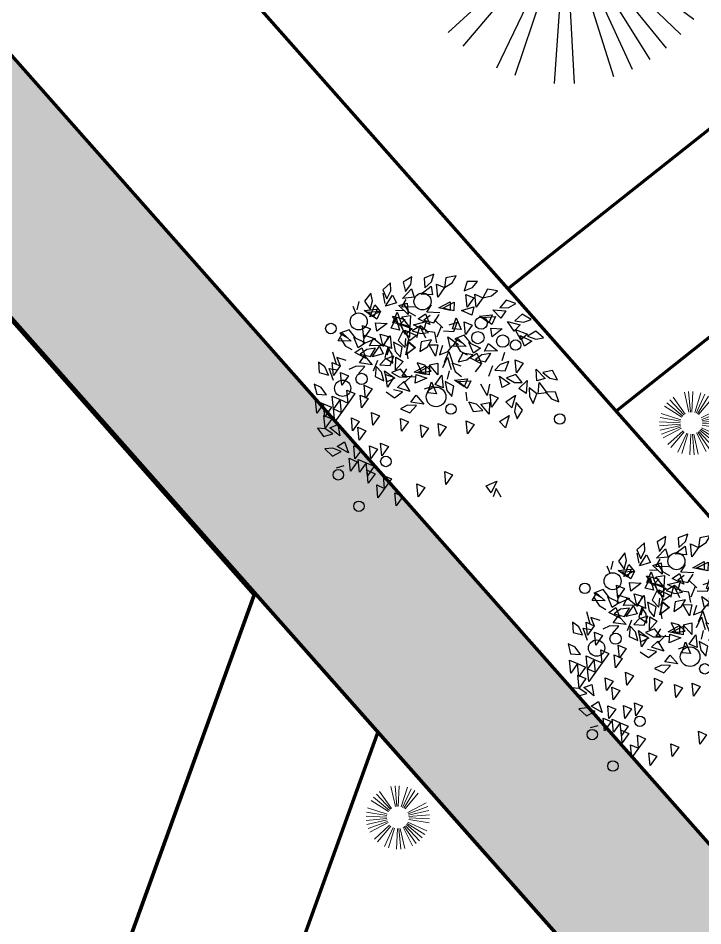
# Model space of a CAD drawing. Header units: millimetres. Extents: x 111 to 1506, y 14 to 566.
# Drawn here: x 247.81 to 254.11, y 120.05 to 128.41 of the extents above; entities that cross this region are included whole.
import ezdxf

# ---------------------------------------------------------------- set-up
doc = ezdxf.new("R2010")
doc.units = ezdxf.units.MM
doc.layers.add('FURN', color=253, linetype='Continuous')
doc.layers.add('G', color=254, linetype='Continuous', lineweight=5)
doc.layers.add('PALMERAS114', color=114, linetype='Continuous', lineweight=5)
doc.styles.add('ATTR', font='romans.shx', dxfattribs={"width": 0.8, "height": 2.52})
pattern_1 = [(22.914772, (797.12783, 1599.99595), (0.097837146, 0.241122153), [0.552, -0.184]), (112.914772, (797.29731, 1600.0676), (0.097837146, 0.241122153), [0.552, -0.184])]

# ---------------------------------------------------------------- blocks, each defined once
blk = doc.blocks.new('EVG7')
for p, q in [((-9.2, 18.3), (-24.1, 54.3)), ((-6.6, 19.1), (-16.7, 56.9)), ((-3.9, 19.7), (-9, 58.4)), ((1.6, 19.7), (6.7, 58.4)), ((4.2, 19.1), (14.4, 56.9)), ((6.9, 18.3), (21.8, 54.3)), ((-17.8, 11.7), (-48.8, 35.4)), ((-16, 13.7), (-43.6, 41.3)), ((-13.8, 15.4), (-37.7, 46.5)), ((-11.6, 17), (-31.2, 50.9)), ((9.3, 17), (28.8, 50.9)), ((15.5, 11.7), (46.4, 35.4)), ((-20.6, 7), (-56.6, 21.9)), ((17, 9.4), (50.8, 28.9)), ((18.2, 7), (54.3, 21.9)), ((-21.6, 4.4), (-59.1, 14.4)), ((19.8, 1.7), (58.3, 6.7)), ((-22.2, -1.1), (-61.2, -1.1)), ((-22.2, -3.8), (-60.7, -8.9)), ((-20.6, -9.1), (-56.6, -24)), ((-19.4, -11.6), (-53.1, -31.1)), ((-17.8, -13.9), (-48.8, -37.6)), ((13.6, -15.9), (41.2, -43.5)), ((15.5, -13.9), (46.4, -37.6)), ((19.3, -6.6), (56.8, -16.6)), ((19.8, -1.1), (58.8, -1.1)), ((19.8, -3.8), (58.3, -8.9)), ((-13.8, -17.6), (-37.7, -48.7)), ((-11.6, -19.2), (-31.2, -53)), ((-9.2, -20.5), (-24.1, -56.5)), ((-6.6, -21.3), (-16.7, -59)), ((-3.9, -21.8), (-9, -60.6)), ((-1.2, -22.1), (-1.2, -61.1)), ((4.2, -21.3), (14.4, -59)), ((6.9, -20.5), (21.8, -56.5)), ((9.3, -19.2), (28.8, -53)), ((11.5, -17.6), (35.3, -48.7))]:
    blk.add_line(p, q)
at = {"style": 'ATTR', "width": 0.8, "flags": 9}
blk.add_attdef('ESTCODE', (0, 0), '', height=0.7, dxfattribs=at)
blk = doc.blocks.new('PLANT')
for p, q in [((-0.382, 1.0627), (-0.4547, 1.0012)), ((-0.382, 0.9901), (-0.382, 1.0627)), ((-0.567, 0.9766), (-0.6275, 0.9031)), ((-0.554, 0.9051), (-0.567, 0.9766)), ((-0.4797, 0.8283), (-0.4179, 0.9298)), ((-0.4547, 1.0012), (-0.4211, 0.9174)), ((-0.4211, 0.9174), (-0.382, 0.9901)), ((-0.4179, 0.9298), (-0.3784, 0.8602)), ((-0.6275, 0.9031), (-0.5794, 0.8266)), ((-0.5829, 0.7592), (-0.5347, 0.8679)), ((-0.5794, 0.8266), (-0.554, 0.9051)), ((-0.5347, 0.8679), (-0.4865, 0.804)), ((-0.3784, 0.8602), (-0.4797, 0.8283)), ((-0.3748, 0.8484), (-0.4008, 0.7619)), ((-0.2797, 0.8512), (-0.3748, 0.8484)), ((-0.3249, 0.7944), (-0.2797, 0.8512)), ((0.6285, 0.9023), (0.5736, 0.8306)), ((-0.4865, 0.804), (-0.5829, 0.7592)), ((-0.4539, 0.7203), (-0.3404, 0.7554)), ((-0.4008, 0.7619), (-0.3249, 0.7944)), ((-0.3404, 0.7554), (-0.3569, 0.6771)), ((-0.1873, 0.7827), (-0.2284, 0.7023)), ((-0.0931, 0.7683), (-0.1873, 0.7827)), ((-0.1479, 0.7205), (-0.0931, 0.7683)), ((0.5847, 0.7357), (0.5092, 0.8105)), ((0.5092, 0.8105), (0.6278, 0.8031)), ((0.5736, 0.8306), (0.6561, 0.8341)), ((0.6278, 0.8031), (0.5847, 0.7357)), ((-0.8761, 0.7125), (-0.9066, 0.6223)), ((-0.8386, 0.6503), (-0.8761, 0.7125)), ((-0.4204, 0.6853), (-0.4666, 0.6021)), ((-0.3569, 0.6771), (-0.4539, 0.7203)), ((-0.3947, 0.6174), (-0.4204, 0.6853)), ((-0.2881, 0.6709), (-0.1701, 0.685)), ((-0.2004, 0.6109), (-0.2881, 0.6709)), ((-0.2284, 0.7023), (-0.1479, 0.7205)), ((-0.1701, 0.685), (-0.2004, 0.6109)), ((-0.0957, 0.6886), (0.0227, 0.6994)), ((-0.0097, 0.6262), (-0.0957, 0.6886)), ((0.0227, 0.6994), (-0.0097, 0.6262)), ((-0.9066, 0.6223), (-0.8346, 0.5679)), ((-0.8346, 0.5679), (-0.8386, 0.6503)), ((-0.814, 0.5036), (-0.8074, 0.6223)), ((-0.8074, 0.6223), (-0.7397, 0.5796)), ((-0.5896, 0.5453), (-0.5878, 0.6254)), ((-0.4844, 0.6008), (-0.5896, 0.5453)), ((-0.5878, 0.6254), (-0.4844, 0.6008)), ((-0.4666, 0.6021), (-0.4055, 0.5355)), ((-0.4055, 0.5355), (-0.3947, 0.6174)), ((-0.9901, 0.5432), (-1.0038, 0.449)), ((-0.9419, 0.4888), (-0.9901, 0.5432)), ((-0.8486, 0.4428), (-0.8507, 0.5617)), ((-0.8507, 0.5617), (-0.7801, 0.5241)), ((-0.7801, 0.5241), (-0.8486, 0.4428)), ((-0.7397, 0.5796), (-0.814, 0.5036)), ((-0.3969, 0.4686), (-0.369, 0.5842)), ((-0.3101, 0.53), (-0.3969, 0.4686)), ((-0.369, 0.5842), (-0.3101, 0.53)), ((-0.2097, 0.4524), (-0.2079, 0.5325)), ((-0.1046, 0.5079), (-0.2097, 0.4524)), ((-0.2079, 0.5325), (-0.1046, 0.5079)), ((-0.1371, 0.4742), (-0.038, 0.5127)), ((-0.038, 0.5127), (-0.0931, 0.4073)), ((-1.0038, 0.449), (-0.9231, 0.4084)), ((-0.9231, 0.4084), (-0.9419, 0.4888)), ((-0.9062, 0.4668), (-0.832, 0.437)), ((-0.8913, 0.3489), (-0.9062, 0.4668)), ((-0.832, 0.437), (-0.8913, 0.3489)), ((-0.5409, 0.4385), (-0.6206, 0.4308)), ((-0.4625, 0.4992), (-0.5528, 0.4981)), ((-0.5528, 0.4981), (-0.4991, 0.4354)), ((-0.4991, 0.4354), (-0.4313, 0.4092)), ((-0.4313, 0.4092), (-0.4625, 0.4992)), ((-0.2942, 0.4098), (-0.1899, 0.4298)), ((-0.1899, 0.4298), (-0.263, 0.3361)), ((-0.0931, 0.4073), (-0.1371, 0.4742)), ((-0.0459, 0.4457), (-0.0763, 0.3689)), ((-0.0028, 0.3663), (-0.0459, 0.4457)), ((0.1015, 0.3394), (0.1032, 0.4194)), ((0.1032, 0.4194), (0.2066, 0.3948)), ((-1.0717, 0.3561), (-1.0682, 0.261)), ((-1.0145, 0.3112), (-1.0717, 0.3561)), ((-0.6369, 0.2617), (-0.6059, 0.3633)), ((-0.6059, 0.3633), (-0.5571, 0.2549)), ((-0.4604, 0.3748), (-0.3542, 0.3757)), ((-0.0763, 0.3689), (-0.0679, 0.2968)), ((-0.0679, 0.2968), (-0.0028, 0.3663)), ((0.2066, 0.3948), (0.1015, 0.3394)), ((0.6066, 0.3313), (0.6084, 0.4113)), ((0.7118, 0.3868), (0.6066, 0.3313)), ((0.6084, 0.4113), (0.7118, 0.3868)), ((-1.0682, 0.261), (-0.9816, 0.2356)), ((-0.9816, 0.2356), (-1.0145, 0.3112)), ((-0.9755, 0.2961), (-0.897, 0.2801)), ((-0.9396, 0.1827), (-0.9755, 0.2961)), ((-0.897, 0.2801), (-0.9396, 0.1827)), ((-0.8095, 0.3291), (-0.7072, 0.2685)), ((-0.7763, 0.2281), (-0.8095, 0.3291)), ((-0.7072, 0.2685), (-0.7763, 0.2281)), ((-0.5571, 0.2549), (-0.6369, 0.2617)), ((-0.469, 0.3005), (-0.5581, 0.3157)), ((-0.5581, 0.3157), (-0.5165, 0.2444)), ((-0.5154, 0.1972), (-0.4394, 0.2715)), ((-0.4546, 0.2064), (-0.469, 0.3005)), ((-0.4394, 0.2715), (-0.4487, 0.1529)), ((-0.4363, 0.2722), (-0.3496, 0.2467)), ((-0.0753, 0.2797), (-0.1444, 0.2393)), ((-0.8397, 0.0889), (-0.8954, 0.1939)), ((-0.8954, 0.1939), (-0.8154, 0.1923)), ((-0.8907, 0.2291), (-0.8108, 0.2247)), ((-0.8387, 0.1222), (-0.8907, 0.2291)), ((-0.8154, 0.1923), (-0.8397, 0.0889)), ((-0.8108, 0.2247), (-0.8387, 0.1222)), ((-0.5777, 0.091), (-0.5699, 0.2096)), ((-0.5699, 0.2096), (-0.5026, 0.1662)), ((-0.5165, 0.2444), (-0.4546, 0.2064)), ((-0.4487, 0.1529), (-0.5154, 0.1972)), ((-0.4863, 0.1686), (-0.4658, 0.0756)), ((-0.422, 0.1347), (-0.4863, 0.1686)), ((-0.2634, 0.2051), (-0.1834, 0.2035)), ((-0.2077, 0.1001), (-0.2634, 0.2051)), ((-0.2068, 0.1334), (-0.2588, 0.2403)), ((-0.2588, 0.2403), (-0.1789, 0.2359)), ((-0.1834, 0.2035), (-0.2077, 0.1001)), ((-0.1789, 0.2359), (-0.2068, 0.1334)), ((0.2187, 0.1092), (0.2204, 0.1892)), ((0.2204, 0.1892), (0.3238, 0.1646)), ((0.8087, 0.1375), (0.8104, 0.2175)), ((0.9138, 0.1929), (0.8087, 0.1375)), ((0.8104, 0.2175), (0.9138, 0.1929)), ((-1.054, 0.1235), (-1.1183, 0.1574)), ((-1.1183, 0.1574), (-1.0978, 0.0644)), ((-1.0079, 0.055), (-1.054, 0.1235)), ((-0.577, 0.1095), (-0.6232, 0.0263)), ((-0.5026, 0.1662), (-0.5777, 0.091)), ((-0.4743, 0.0473), (-0.4649, 0.1194)), ((-0.376, 0.0662), (-0.422, 0.1347)), ((-0.3504, 0.1085), (-0.3441, 0.0184)), ((-0.2846, 0.0756), (-0.2624, 0.1448)), ((-0.1517, 0.1134), (-0.1617, 0.0237)), ((-0.0586, 0.1333), (-0.1517, 0.1134)), ((-0.0929, 0.0692), (-0.0586, 0.1333)), ((0.3238, 0.1646), (0.2187, 0.1092)), ((-1.0978, 0.0644), (-1.0079, 0.055)), ((-1.0097, -0.025), (-1.0079, 0.055)), ((-0.9046, 0.0305), (-1.0097, -0.025)), ((-1.0079, 0.055), (-0.9046, 0.0305)), ((-0.8997, 0.0097), (-0.8207, 0.0226)), ((-0.826, -0.0835), (-0.8997, 0.0097)), ((-0.8207, 0.0226), (-0.826, -0.0835)), ((-0.7391, -0.02), (-0.7374, 0.06)), ((-0.634, 0.0354), (-0.7391, -0.02)), ((-0.7374, 0.06), (-0.634, 0.0354)), ((-0.6232, 0.0263), (-0.5621, -0.0403)), ((-0.5721, -0.017), (-0.5345, 0.0824)), ((-0.5621, -0.0403), (-0.5512, 0.0416)), ((-0.5534, -0.1072), (-0.5256, 0.0084)), ((-0.5345, 0.0824), (-0.493, -0.029)), ((-0.5225, -0.0197), (-0.4743, 0.0473)), ((-0.4658, 0.0756), (-0.376, 0.0662)), ((-0.4323, -0.0497), (-0.3428, 0.0286)), ((-0.379, -0.0394), (-0.2853, 0.0337)), ((-0.3441, 0.0184), (-0.2846, 0.0756)), ((-0.2677, 0.0209), (-0.1887, 0.0338)), ((-0.2065, -0.0268), (-0.1011, 0.0281)), ((-0.1617, 0.0237), (-0.0929, 0.0692)), ((-0.1011, 0.0281), (-0.1032, -0.0519)), ((0.2914, -0.0362), (0.2932, 0.0438)), ((0.3965, 0.0193), (0.2914, -0.0362)), ((0.2932, 0.0438), (0.3965, 0.0193)), ((0.9622, -0.02), (0.964, 0.06)), ((1.0674, 0.0354), (0.9622, -0.02)), ((0.964, 0.06), (1.0674, 0.0354)), ((-1.059, -0.0682), (-1.1283, -0.0464)), ((-1.1283, -0.0464), (-1.0914, -0.1342)), ((-1.0014, -0.1273), (-1.059, -0.0682)), ((-0.9776, -0.1008), (-0.9758, -0.0208)), ((-0.8724, -0.0453), (-0.9776, -0.1008)), ((-0.9758, -0.0208), (-0.8724, -0.0453)), ((-0.7438, -0.1033), (-0.6609, -0.0182)), ((-0.619, -0.0766), (-0.7094, -0.0777)), ((-0.7094, -0.0777), (-0.6557, -0.1404)), ((-0.6609, -0.0182), (-0.6379, -0.0949)), ((-0.5879, -0.1666), (-0.619, -0.0766)), ((-0.493, -0.029), (-0.5721, -0.017)), ((-0.4667, -0.0458), (-0.5534, -0.1072)), ((-0.4271, -0.057), (-0.4964, -0.0353)), ((-0.3261, -0.0497), (-0.4323, -0.0497)), ((-0.3694, -0.1161), (-0.4271, -0.057)), ((-0.2729, -0.0454), (-0.379, -0.0394)), ((-0.2937, -0.1016), (-0.1946, -0.0631)), ((-0.1946, -0.0631), (-0.2497, -0.1684)), ((-0.1032, -0.0519), (-0.2065, -0.0268)), ((-0.1119, -0.0921), (-0.0289, -0.007)), ((-0.0774, -0.0665), (-0.0237, -0.1292)), ((-0.0289, -0.007), (-0.006, -0.0837)), ((0.0549, -0.1756), (0.1036, -0.0812)), ((0.1036, -0.0812), (0.1321, -0.1966)), ((-1.0914, -0.1342), (-1.0014, -0.1273)), ((-0.8707, -0.1722), (-0.7953, -0.1454)), ((-0.7953, -0.1454), (-0.7814, -0.2507)), ((-0.6379, -0.0949), (-0.7438, -0.1033)), ((-0.4595, -0.123), (-0.3694, -0.1161)), ((-0.4508, -0.1659), (-0.3465, -0.146)), ((-0.4196, -0.2397), (-0.4508, -0.1659)), ((-0.3465, -0.146), (-0.4196, -0.2397)), ((-0.2497, -0.1684), (-0.2937, -0.1016)), ((-0.2388, -0.161), (-0.1634, -0.1342)), ((-0.1495, -0.2395), (-0.2388, -0.161)), ((-0.2025, -0.1301), (-0.2329, -0.2068)), ((-0.1594, -0.2095), (-0.2025, -0.1301)), ((-0.1634, -0.1342), (-0.1495, -0.2395)), ((-0.1294, -0.1429), (-0.0448, -0.2265)), ((-0.1216, -0.2489), (-0.1294, -0.1429)), ((-0.006, -0.0837), (-0.1119, -0.0921)), ((0.227, -0.1676), (0.1421, -0.1366)), ((0.1421, -0.1366), (0.1701, -0.2143)), ((0.3076, -0.23), (0.3093, -0.15)), ((0.3093, -0.15), (0.4127, -0.1746)), ((0.8531, -0.1775), (0.8549, -0.0975)), ((0.9583, -0.1221), (0.8531, -0.1775)), ((0.8549, -0.0975), (0.9583, -0.1221)), ((0.9565, -0.2021), (0.9583, -0.1221)), ((1.0617, -0.1466), (0.9565, -0.2021)), ((0.9583, -0.1221), (1.0617, -0.1466)), ((-1.0294, -0.2577), (-1.1016, -0.2488)), ((-1.1016, -0.2488), (-1.0494, -0.3285)), ((-0.7814, -0.2507), (-0.8707, -0.1722)), ((-0.8604, -0.2099), (-0.7861, -0.1801)), ((-0.7682, -0.2849), (-0.8604, -0.2099)), ((-0.7861, -0.1801), (-0.7682, -0.2849)), ((-0.652, -0.2791), (-0.6116, -0.1808)), ((-0.617, -0.201), (-0.5108, -0.2001)), ((-0.4649, -0.1825), (-0.545, -0.2341)), ((-0.545, -0.2341), (-0.5225, -0.3216)), ((-0.4696, -0.2376), (-0.4175, -0.3173)), ((-0.3975, -0.2465), (-0.4696, -0.2376)), ((-0.3302, -0.2943), (-0.3975, -0.2465)), ((-0.2329, -0.2068), (-0.2245, -0.279)), ((-0.2285, -0.1987), (-0.1541, -0.1689)), ((-0.1362, -0.2737), (-0.2285, -0.1987)), ((-0.2245, -0.279), (-0.1594, -0.2095)), ((-0.1541, -0.1689), (-0.1362, -0.2737)), ((-0.0448, -0.2265), (-0.1216, -0.2489)), ((-0.0971, -0.2479), (-0.0587, -0.3604)), ((-0.0202, -0.3279), (0.0447, -0.2438)), ((0.0447, -0.2438), (0.052, -0.3625)), ((0.1321, -0.1966), (0.0549, -0.1756)), ((0.1701, -0.2143), (0.2242, -0.2628)), ((0.2242, -0.2628), (0.227, -0.1676)), ((0.4127, -0.1746), (0.3076, -0.23)), ((0.5864, -0.3148), (0.5882, -0.2348)), ((0.5882, -0.2348), (0.6916, -0.2594)), ((-1.0494, -0.3285), (-0.9621, -0.3055)), ((-0.9621, -0.3055), (-1.0294, -0.2577)), ((-0.9639, -0.3855), (-0.9621, -0.3055)), ((-0.8587, -0.33), (-0.9639, -0.3855)), ((-0.9621, -0.3055), (-0.8587, -0.33)), ((-0.7291, -0.259), (-0.6907, -0.3715)), ((-0.6256, -0.2752), (-0.7146, -0.26)), ((-0.6731, -0.3314), (-0.6112, -0.3694)), ((-0.672, -0.3786), (-0.596, -0.3043)), ((-0.6112, -0.3694), (-0.6256, -0.2752)), ((-0.596, -0.3043), (-0.6053, -0.4228)), ((-0.5238, -0.2881), (-0.5543, -0.3783)), ((-0.5465, -0.3846), (-0.4674, -0.2959)), ((-0.4863, -0.3503), (-0.5238, -0.2881)), ((-0.4175, -0.3173), (-0.3302, -0.2943)), ((-0.0681, -0.3153), (-0.1143, -0.3986)), ((-0.0045, -0.3236), (-0.1016, -0.2804)), ((-0.0423, -0.3833), (-0.0681, -0.3153)), ((0.052, -0.3625), (-0.0202, -0.3279)), ((0.0726, -0.3053), (0.0862, -0.3867)), ((0.1505, -0.351), (0.0726, -0.3053)), ((0.6916, -0.2594), (0.5864, -0.3148)), ((0.647, -0.3996), (0.6488, -0.3196)), ((0.6488, -0.3196), (0.7522, -0.3442)), ((0.8046, -0.3673), (0.8064, -0.2873)), ((0.9098, -0.3119), (0.8046, -0.3673)), ((0.8064, -0.2873), (0.9098, -0.3119)), ((0.8653, -0.335), (0.867, -0.255)), ((0.9704, -0.2796), (0.8653, -0.335)), ((0.867, -0.255), (0.9704, -0.2796)), ((-0.9269, -0.4243), (-0.8576, -0.3843)), ((-0.8576, -0.3843), (-0.825, -0.4854)), ((-0.6907, -0.3715), (-0.7695, -0.3573)), ((-0.6053, -0.4228), (-0.672, -0.3786)), ((-0.6079, -0.3467), (-0.5285, -0.336)), ((-0.5367, -0.4419), (-0.6079, -0.3467)), ((-0.5543, -0.3783), (-0.4822, -0.4328)), ((-0.4411, -0.3715), (-0.5465, -0.3846)), ((-0.5285, -0.336), (-0.5367, -0.4419)), ((-0.4822, -0.4328), (-0.4863, -0.3503)), ((-0.4616, -0.497), (-0.4551, -0.3783)), ((-0.4551, -0.3783), (-0.3874, -0.421)), ((-0.3743, -0.4231), (-0.3489, -0.3472)), ((-0.2574, -0.4014), (-0.3743, -0.4231)), ((-0.3711, -0.4245), (-0.3459, -0.3485)), ((-0.2543, -0.4024), (-0.3711, -0.4245)), ((-0.3489, -0.3472), (-0.2574, -0.4014)), ((-0.3459, -0.3485), (-0.2543, -0.4024)), ((-0.295, -0.4131), (-0.2257, -0.3731)), ((-0.1998, -0.4823), (-0.1885, -0.4031)), ((-0.1885, -0.4031), (-0.0888, -0.4399)), ((-0.0587, -0.3604), (-0.1375, -0.3462)), ((-0.1143, -0.3986), (-0.0532, -0.4651)), ((-0.0532, -0.4651), (-0.0423, -0.3833)), ((-0.0445, -0.532), (-0.0167, -0.4165)), ((-0.0167, -0.4165), (0.0422, -0.4706)), ((0.1307, -0.4442), (0.1505, -0.351)), ((0.3561, -0.4966), (0.3578, -0.4165)), ((0.3578, -0.4165), (0.4612, -0.4411)), ((0.7522, -0.3442), (0.647, -0.3996)), ((0.8029, -0.4474), (0.8046, -0.3673)), ((0.908, -0.3919), (0.8029, -0.4474)), ((0.8046, -0.3673), (0.908, -0.3919)), ((-0.9662, -0.4388), (-1.0388, -0.443)), ((-1.0388, -0.443), (-0.9732, -0.512)), ((-0.9732, -0.512), (-0.8914, -0.4736)), ((-0.8914, -0.4736), (-0.9662, -0.4388)), ((-0.825, -0.4854), (-0.9269, -0.4243)), ((-0.6911, -0.4934), (-0.6496, -0.6048)), ((-0.6309, -0.5285), (-0.6215, -0.4564)), ((-0.6052, -0.5005), (-0.505, -0.4651)), ((-0.5634, -0.5687), (-0.6052, -0.5005)), ((-0.505, -0.4651), (-0.5634, -0.5687)), ((-0.419, -0.431), (-0.507, -0.4673)), ((-0.507, -0.4673), (-0.5007, -0.5574)), ((-0.5007, -0.5574), (-0.4412, -0.5002)), ((-0.4984, -0.4389), (-0.4277, -0.4766)), ((-0.4962, -0.5578), (-0.4984, -0.4389)), ((-0.4277, -0.4766), (-0.4962, -0.5578)), ((-0.3874, -0.421), (-0.4616, -0.497)), ((-0.4412, -0.5002), (-0.419, -0.431)), ((-0.3343, -0.4276), (-0.4068, -0.4318)), ((-0.315, -0.4366), (-0.3942, -0.46)), ((-0.3509, -0.5195), (-0.315, -0.4366)), ((-0.3083, -0.4624), (-0.3183, -0.5521)), ((-0.2152, -0.4425), (-0.3083, -0.4624)), ((-0.2495, -0.5065), (-0.2152, -0.4425)), ((-0.1391, -0.4849), (-0.2127, -0.5222)), ((-0.0888, -0.4399), (-0.1998, -0.4823)), ((-0.1594, -0.5729), (-0.1391, -0.4849)), ((0.0422, -0.4706), (-0.0445, -0.532)), ((0.0427, -0.5007), (-0.023, -0.5507)), ((-0.0176, -0.5091), (-0.0206, -0.4291)), ((-0.0206, -0.4291), (0.084, -0.4474)), ((0.084, -0.4474), (-0.0176, -0.5091)), ((0.0385, -0.5909), (0.0427, -0.5007)), ((0.4612, -0.4411), (0.3561, -0.4966)), ((0.5298, -0.5612), (0.5316, -0.4812)), ((0.5316, -0.4812), (0.635, -0.5057)), ((0.7036, -0.5329), (0.7054, -0.4529)), ((0.8088, -0.4775), (0.7036, -0.5329)), ((0.7054, -0.4529), (0.8088, -0.4775)), ((0.8248, -0.5289), (0.8266, -0.4488)), ((0.93, -0.4734), (0.8248, -0.5289)), ((0.8266, -0.4488), (0.93, -0.4734)), ((-0.8354, -0.5842), (-0.7744, -0.5324)), ((-0.7241, -0.626), (-0.8354, -0.5842)), ((-0.7744, -0.5324), (-0.7241, -0.626)), ((-0.701, -0.5709), (-0.6065, -0.5224)), ((-0.6504, -0.6328), (-0.701, -0.5709)), ((-0.6791, -0.5955), (-0.6309, -0.5285)), ((-0.6065, -0.5224), (-0.6504, -0.6328)), ((-0.624, -0.5698), (-0.5976, -0.6454)), ((-0.5889, -0.6255), (-0.4994, -0.5472)), ((-0.539, -0.6518), (-0.5539, -0.5338)), ((-0.5539, -0.5338), (-0.4796, -0.5636)), ((-0.4796, -0.5636), (-0.539, -0.6518)), ((-0.5356, -0.6152), (-0.4418, -0.5421)), ((-0.4994, -0.5472), (-0.4827, -0.6255)), ((-0.4457, -0.5112), (-0.3509, -0.5195)), ((-0.4418, -0.5421), (-0.4295, -0.6212)), ((-0.3631, -0.6026), (-0.2577, -0.5476)), ((-0.3183, -0.5521), (-0.2495, -0.5065)), ((-0.1886, -0.5622), (-0.2682, -0.5699)), ((-0.2577, -0.5476), (-0.2598, -0.6277)), ((-0.2127, -0.5222), (-0.2542, -0.5818)), ((-0.2542, -0.5818), (-0.1594, -0.5729)), ((-0.1101, -0.5015), (-0.2004, -0.5025)), ((-0.2004, -0.5025), (-0.1468, -0.5652)), ((-0.1468, -0.5652), (-0.079, -0.5914)), ((-0.079, -0.5914), (-0.1101, -0.5015)), ((-0.023, -0.5507), (-0.0531, -0.6168)), ((0.15, -0.6541), (0.1517, -0.574)), ((0.1517, -0.574), (0.2551, -0.5986)), ((0.2477, -0.6545), (0.2495, -0.5744)), ((0.2495, -0.5744), (0.3529, -0.599)), ((0.4733, -0.65), (0.475, -0.57)), ((0.475, -0.57), (0.5784, -0.5946)), ((0.635, -0.5057), (0.5298, -0.5612)), ((0.7006, -0.6264), (0.7796, -0.5553)), ((0.7796, -0.5553), (0.7654, -0.6734)), ((0.9083, -0.5488), (0.9528, -0.6063)), ((-0.8715, -0.6055), (-0.9421, -0.6227)), ((-0.9421, -0.6227), (-0.8651, -0.6788)), ((-0.7916, -0.6264), (-0.8715, -0.6055)), ((-0.8651, -0.6788), (-0.7916, -0.6264)), ((-0.6496, -0.6048), (-0.7287, -0.5928)), ((-0.7166, -0.725), (-0.666, -0.6631)), ((-0.666, -0.6631), (-0.5996, -0.7461)), ((-0.4827, -0.6255), (-0.5889, -0.6255)), ((-0.4295, -0.6212), (-0.5356, -0.6152)), ((-0.2598, -0.6277), (-0.3631, -0.6026)), ((-0.3422, -0.695), (-0.3514, -0.6154)), ((-0.3514, -0.6154), (-0.2456, -0.6257)), ((-0.2456, -0.6257), (-0.3422, -0.695)), ((-0.2845, -0.7389), (-0.2536, -0.6373)), ((-0.2536, -0.6373), (-0.2048, -0.7457)), ((-0.2369, -0.6585), (-0.1835, -0.5988)), ((-0.1209, -0.6846), (-0.2369, -0.6585)), ((-0.1835, -0.5988), (-0.1209, -0.6846)), ((-0.1081, -0.6258), (-0.0018, -0.625)), ((-0.1017, -0.7514), (-0.0529, -0.657)), ((-0.0531, -0.6168), (0.0385, -0.5909)), ((-0.0529, -0.657), (-0.0245, -0.7724)), ((0.2551, -0.5986), (0.15, -0.6541)), ((0.3529, -0.599), (0.2477, -0.6545)), ((0.5784, -0.5946), (0.4733, -0.65)), ((0.7654, -0.6734), (0.7006, -0.6264)), ((0.796, -0.6208), (0.7946, -0.7033)), ((0.8643, -0.6798), (0.796, -0.6208)), ((-0.5996, -0.7461), (-0.7166, -0.725)), ((-0.424, -0.7725), (-0.4572, -0.6716)), ((-0.4572, -0.6716), (-0.3549, -0.7321)), ((-0.3549, -0.7321), (-0.424, -0.7725)), ((-0.2782, -0.8247), (-0.286, -0.7187)), ((-0.286, -0.7187), (-0.2014, -0.8022)), ((-0.2048, -0.7457), (-0.2845, -0.7389)), ((-0.2057, -0.6849), (-0.1642, -0.7562)), ((-0.1167, -0.7001), (-0.2057, -0.6849)), ((-0.1631, -0.8034), (-0.0871, -0.7292)), ((-0.1023, -0.7942), (-0.1167, -0.7001)), ((-0.0245, -0.7724), (-0.1017, -0.7514)), ((-0.0871, -0.7292), (-0.0964, -0.8477)), ((0.0704, -0.7434), (-0.0145, -0.7124)), ((-0.0145, -0.7124), (0.0135, -0.7901)), ((0.251, -0.7833), (0.2528, -0.7033)), ((0.3561, -0.7278), (0.251, -0.7833)), ((0.2528, -0.7033), (0.3561, -0.7278)), ((0.3544, -0.8079), (0.3561, -0.7278)), ((0.3561, -0.7278), (0.4595, -0.7524)), ((0.5764, -0.7422), (0.6669, -0.6866)), ((0.6317, -0.8001), (0.5764, -0.7422)), ((0.6669, -0.6866), (0.6317, -0.8001)), ((0.7946, -0.7033), (0.8281, -0.7679)), ((0.8281, -0.7679), (0.8643, -0.6798)), ((-0.7483, -0.7525), (-0.8146, -0.7821)), ((-0.8146, -0.7821), (-0.7288, -0.8234)), ((-0.6659, -0.7586), (-0.7483, -0.7525)), ((-0.7288, -0.8234), (-0.6659, -0.7586)), ((-0.6215, -0.7583), (-0.7016, -0.8098)), ((-0.5744, -0.8422), (-0.5357, -0.7721)), ((-0.5431, -0.8067), (-0.463, -0.8083)), ((-0.4873, -0.9117), (-0.5431, -0.8067)), ((-0.4864, -0.8784), (-0.5384, -0.7715)), ((-0.5384, -0.7715), (-0.4585, -0.7759)), ((-0.5357, -0.7721), (-0.4556, -0.8418)), ((-0.463, -0.8083), (-0.4873, -0.9117)), ((-0.4585, -0.7759), (-0.4864, -0.8784)), ((-0.3552, -0.8762), (-0.3534, -0.7961)), ((-0.2501, -0.8207), (-0.3552, -0.8762)), ((-0.3534, -0.7961), (-0.2501, -0.8207)), ((-0.2014, -0.8022), (-0.2782, -0.8247)), ((-0.2253, -0.9096), (-0.2176, -0.791)), ((-0.1503, -0.8344), (-0.2253, -0.9096)), ((-0.2176, -0.791), (-0.1503, -0.8344)), ((-0.1642, -0.7562), (-0.1023, -0.7942)), ((-0.0964, -0.8477), (-0.1631, -0.8034)), ((0.0135, -0.7901), (0.0676, -0.8386)), ((0.1217, -0.9004), (0.1234, -0.8204)), ((0.1234, -0.8204), (0.2268, -0.8449)), ((0.3526, -0.8879), (0.3544, -0.8079)), ((0.4577, -0.8324), (0.3526, -0.8879)), ((0.4595, -0.7524), (0.3544, -0.8079)), ((0.3544, -0.8079), (0.4577, -0.8324)), ((0.4577, -0.8324), (0.4595, -0.7524)), ((0.5629, -0.777), (0.4577, -0.8324)), ((0.4595, -0.7524), (0.5629, -0.777)), ((0.546, -0.8923), (0.5478, -0.8123)), ((0.5478, -0.8123), (0.6511, -0.8369)), ((0.6712, -0.7539), (0.6551, -0.8349)), ((0.6551, -0.8349), (0.6763, -0.9044)), ((0.7279, -0.8243), (0.6712, -0.7539)), ((0.6763, -0.9044), (0.7279, -0.8243)), ((-0.6006, -0.8749), (-0.6605, -0.916)), ((-0.6605, -0.916), (-0.5687, -0.9412)), ((-0.5185, -0.8661), (-0.6006, -0.8749)), ((-0.4556, -0.8418), (-0.5744, -0.8422)), ((-0.5687, -0.9412), (-0.5185, -0.8661)), ((-0.2246, -0.8911), (-0.2709, -0.9744)), ((-0.2198, -1.0176), (-0.1822, -0.9183)), ((-0.1822, -0.9183), (-0.1407, -1.0297)), ((-0.122, -0.9533), (-0.1126, -0.8813)), ((0.0019, -0.8922), (0.0082, -0.9823)), ((0.2268, -0.8449), (0.1217, -0.9004)), ((0.449, -0.9367), (0.4508, -0.8567)), ((0.5542, -0.8813), (0.449, -0.9367)), ((0.4508, -0.8567), (0.5542, -0.8813)), ((0.6511, -0.8369), (0.546, -0.8923)), ((-0.5473, -0.9909), (-0.4683, -0.9781)), ((-0.4333, -0.9687), (-0.4849, -1.0199)), ((-0.2709, -0.9744), (-0.2098, -1.0409)), ((-0.2098, -1.0409), (-0.1989, -0.9591)), ((-0.1702, -1.0203), (-0.122, -0.9533)), ((-0.0267, -1.04), (0.0671, -0.967)), ((0.0082, -0.9823), (0.0677, -0.9251)), ((0.0659, -1.0051), (0.0677, -0.9251)), ((0.1711, -0.9496), (0.0659, -1.0051)), ((0.0677, -0.9251), (0.1711, -0.9496)), ((0.1274, -1.0114), (0.11, -0.9333)), ((0.2163, -0.9324), (0.1274, -1.0114)), ((0.1852, -0.9923), (0.1295, -1.0533)), ((0.1973, -1.0818), (0.1852, -0.9923)), ((0.3607, -0.9428), (0.317, -1.0128)), ((0.3888, -1.0286), (0.3607, -0.9428)), ((0.4472, -1.0168), (0.449, -0.9367)), ((0.5524, -0.9613), (0.4472, -1.0168)), ((0.449, -0.9367), (0.5524, -0.9613)), ((-0.1407, -1.0297), (-0.2198, -1.0176)), ((0.1295, -1.0533), (0.1118, -1.1238)), ((0.1118, -1.1238), (0.1973, -1.0818)), ((0.317, -1.0128), (0.3123, -1.0853)), ((0.3123, -1.0853), (0.3888, -1.0286))]:
    blk.add_line(p, q)
for centre, radius in [((-0.2396, 1.1316), 0.0481), ((-0.7175, 0.4981), 0.0481), ((-0.7064, 0.3751), 0.057), ((-0.7846, 0.1292), 0.0562), ((-0.6504, 0.1515), 0.0562), ((0.0523, 0.1682), 0.0481), ((0, 0), 0.0904), ((0.7245, -0.2049), 0.0481), ((1.1997, -0.2795), 0.0481), ((-0.7679, -0.4466), 0.0783), ((1.0028, -0.5645), 0.0481), ((0.1046, -0.6982), 0.0516), ((0.25, -0.8267), 0.075), ((-0.3764, -0.9218), 0.0783), ((-0.2192, -1.1344), 0.0481)]:
    blk.add_circle(centre, radius)

msp = doc.modelspace()

# ---------------------------------------------------------------- hatches: boundary and pattern name
at = {"lineweight": 100, "ltscale": 1000}
h = msp.add_hatch(dxfattribs=at)
h.set_pattern_fill('AR-HBONE', color=256, scale=0.046, angle=-22.085228, style=0)
h.set_pattern_definition(pattern_1)
edge = h.paths.add_edge_path()
edge.add_line((295.08201, 132.30753), (297.74963, 131.63818))
edge.add_line((297.74963, 131.63818), (297.54448, 130.9164))
edge.add_line((297.54448, 130.9164), (248.83294, 99.17733))
edge.add_line((248.83294, 99.17733), (247.06971, 88.40748))
edge.add_line((247.06971, 88.40748), (245.10407, 88.77997))
edge.add_line((245.10407, 88.77997), (247.00179, 100.37129))
edge.add_line((247.00179, 100.37129), (294.89948, 131.58008))
edge.add_line((294.89948, 131.58008), (295.07765, 132.30862))
edge.add_line((295.07765, 132.30862), (297.72701, 131.64385))
at = {"layer": 'G', "lineweight": 100, "ltscale": 1000}
h = msp.add_hatch(dxfattribs=at)
h.set_pattern_fill('AR-HBONE', color=256, scale=0.046, angle=-22.085228, style=0)
h.set_pattern_definition(pattern_1)
edge = h.paths.add_edge_path()
edge.add_line((242.87844, 131.15454), (244.07692, 132.21456))
edge.add_line((244.07692, 132.21456), (263.01378, 110.80425))
edge.add_line((263.01378, 110.80425), (261.65868, 109.92131))
edge.add_line((261.65868, 109.92131), (242.89743, 131.13308))

# ---------------------------------------------------------------- linework, layer by layer
at = {"lineweight": 100, "ltscale": 1000}
for p, q in [((260.36751, 132.31503), (252.31837, 125.91546)), ((244.09591, 132.1931), (262.85716, 110.98133)), ((242.89743, 131.13308), (261.65868, 109.92131)), ((259.12604, 129.41166), (253.31351, 124.79034)), ((249.98384, 123.09802), (246.10326, 112.38572)), ((251.11566, 121.81836), (247.9208, 112.99898))]:
    msp.add_line(p, q, dxfattribs=at)
for points in [[(244.09387, 132.19541), (263.01378, 110.80425), (263.01232, 110.8033)], [(246.91445, 132.02522), (252.31837, 125.91546)], [(223.55255, 102.95667), (232.44388, 130.49814), (239.49941, 128.13296), (242.89743, 131.13308), (261.65868, 109.92131), (247.00179, 100.37129), (245.10407, 88.77997), (220.48213, 93.44585), (232.44388, 130.49814)], [(261.65868, 109.92131), (242.89743, 131.13308)], [(251.93689, 126.34677), (261.79409, 115.20206)], [(239.68581, 119.87291), (239.83622, 112.9459), (243.2555, 111.42485), (246.10326, 112.38572), (249.98384, 123.09802), (247.40684, 126.01161), (239.68581, 119.87291)], [(249.98976, 123.11438), (246.10326, 112.38572)]]:
    msp.add_lwpolyline(points, dxfattribs=at)
at = {"layer": 'FURN', "color": 62}
for q in [(251.76959, 128.2774), (251.90296, 128.15002), (252.21211, 127.95014), (252.383, 127.88079), (252.74402, 127.80875), (252.92844, 127.80719), (253.29062, 127.87311), (253.46267, 127.93955), (253.62503, 128.02702), (253.77515, 128.13416), (253.91066, 128.25927), (254.02942, 128.40037)]:
    msp.add_line((252.84864, 129.27363), q, dxfattribs=at)

# ---------------------------------------------------------------- block references
at = {"layer": 'FURN', "rotation": 247.9147716791316}
for p in [(251.65705, 124.92184), (253.99495, 122.52987)]:
    msp.add_blockref('PLANT', p, dxfattribs=at)
at = {"layer": 'PALMERAS114', "extrusion": (0, 0, -1), "xscale": -0.004880888891868356, "yscale": 0.004880888891718753, "zscale": -0.004880888891868356, "rotation": 294.9205878507973}
for p in [(-254.00443, 124.68765), (-251.30291, 121.05656)]:
    msp.add_blockref('EVG7', p, dxfattribs=at)

doc.saveas('drawing.dxf')
